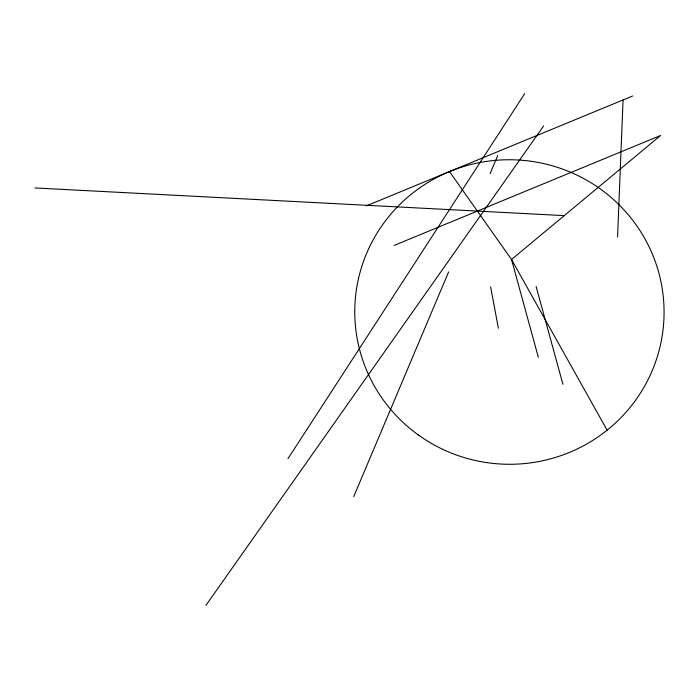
<?xml version="1.0" encoding="UTF-8"?>
<svg xmlns="http://www.w3.org/2000/svg" width="699" height="699" viewBox="0 0 699 699"><rect width="100%" height="100%" fill="white"/><g stroke="black" fill="none" stroke-linecap="round" stroke-linejoin="round"><path stroke-width="1.05" d="M617.567 236.917L623.062 99.966M353.703 496.692L448.601 271.928M490.113 173.588L497.74 155.528M287.962 458.701L524.661 93.701M205.969 605.299L543.647 125.934M366.267 205.908L632.7 95.981M394.149 245.419L660.581 135.492L511.528 259.486L538.344 357.294M34.95 187.952L564.25 215.624M449.492 171.57L511.528 259.486L607.116 430.165M536.098 286.485L562.913 384.293M490.654 286.957L498.37 328.215M418.369 434.988A154.654 152.26 2.3 0 0 663.202 328.294A154.654 152.26 2.3 0 0 446.678 172.767A154.654 152.26 2.3 0 0 418.369 434.988"/></g></svg>
